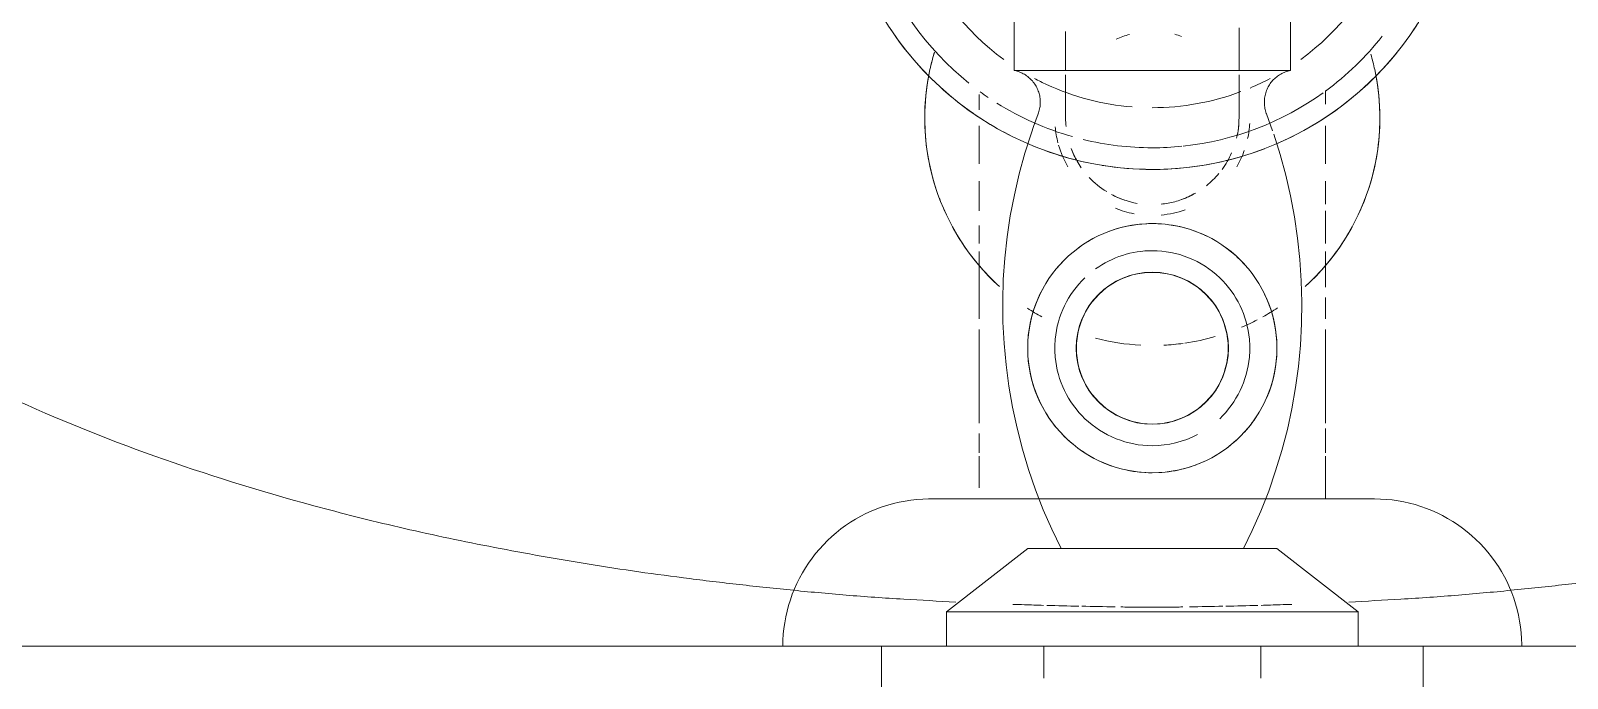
# Model space of a CAD drawing. Header units: millimetres. Extents: x -4000 to 187956, y -58990 to 162485.
# Drawn here: x 79068.3 to 79210.1, y 5546.5 to 5606.3 of the extents above; entities that cross this region are included whole.
import ezdxf

# ---------------------------------------------------------------- set-up
doc = ezdxf.new("R2010")
doc.units = ezdxf.units.MM
doc.layers.add('A-WALL', color=113, linetype='Continuous', lineweight=13)
doc.layers.add('P-SANR-FIXT', color=6, linetype='Continuous', lineweight=9)

# ---------------------------------------------------------------- blocks, each defined once
blk = doc.blocks.new('C307 - C307-V944-FFS - TANG 1')
at = {"layer": 'P-SANR-FIXT', "color": 252}
for p, q in [((-25, 23.85), (-25, 0)), ((25, 0), (25, 23.85)), ((-10, 2.97), (-10, 0)), ((10, 0), (10, 2.97)), ((0, 0), (-18.98, 0)), ((18.98, 0), (0, 0)), ((-18.98, -3.15), (-13.42, -3.15)), ((13.42, -3.15), (15.78, -3.15)), ((17.53, -3.15), (18.98, -3.15)), ((-9.96, -9), (-8.13, -9)), ((-7.28, -9), (-5.96, -9)), ((-5.52, -9), (-3.16, -9)), ((-2.95, -9), (0, -9)), ((0, -9), (2.19, -9)), ((2.95, -9), (5.52, -9)), ((5.96, -9), (7.28, -9)), ((8.13, -9), (9.96, -9)), ((-10.53, -49.13), (-11.1, -47.57)), ((10.96, -47.96), (10.53, -49.13)), ((8, -50.96), (8, -50.6)), ((-12.74, -53.14), (-12.74, -61.17)), ((-12.74, -53.14), (0, -53.14)), ((0, -53.14), (12.74, -53.14)), ((12.74, -61.17), (12.74, -53.14))]:
    blk.add_line(p, q, dxfattribs=at)
at = {"layer": 'P-SANR-FIXT', "color": 254}
for p, q in [((-29.52, 0), (-34.09, 0)), ((-29.52, 0), (-34.09, 0)), ((-25.78, 0), (-29.34, 0)), ((-13.66, 0), (-29.34, 0)), ((-25, 0), (-24.15, 0)), ((-23.46, 0), (-21.65, 0)), ((-20.66, 0), (-17.68, 0)), ((-17.1, 0), (-13.49, 0)), ((-10.57, 0), (-13.66, 0)), ((-7.35, 0), (-10.37, 0)), ((-3.7, 0), (-7.26, 0)), ((-6.74, 0), (-5, 0)), ((-5, 0), (-3.38, 0)), ((0, 0), (-2.86, 0)), ((-2.59, 0), (4.31, 0)), ((4.7, 0), (0, 0)), ((5, 0), (7.07, 0)), ((7.63, 0), (5.47, 0)), ((8.82, 0), (7.35, 0)), ((13.66, 0), (8.86, 0)), ((13.49, 0), (17.1, 0)), ((29.34, 0), (13.66, 0)), ((17.68, 0), (20.66, 0)), ((21.65, 0), (23.46, 0)), ((24.15, 0), (25, 0)), ((29.34, 0), (25.78, 0)), ((32.93, 0), (29.52, 0)), ((34.09, 0), (29.52, 0)), ((34.09, 0), (33.69, 0)), ((33.7, -3.23), (33.56, -3.75)), ((-32.96, -5.42), (-33.17, -4.92)), ((33.22, -4.79), (33.02, -5.29)), ((-23.73, -13.2), (-24.26, -13.06)), ((-13.28, -13.58), (-15.98, -13.58)), ((-9.53, -13.58), (-11.3, -13.58)), ((-9.47, -13.58), (-10.19, -13.58)), ((-9.66, -13.58), (-8.93, -13.58)), ((-8.73, -13.58), (-9.47, -13.58)), ((-8.93, -13.58), (-8.19, -13.58)), ((-7.22, -13.58), (-7.98, -13.58)), ((-6.45, -13.58), (-7.22, -13.58)), ((-6.66, -13.58), (-5.88, -13.58)), ((-5.67, -13.58), (-6.45, -13.58)), ((-3.22, -13.58), (-5.9, -13.58)), ((-5.88, -13.58), (-5.09, -13.58)), ((-4.87, -13.58), (-5.67, -13.58)), ((-4.07, -13.58), (-4.87, -13.58)), ((-3.22, -13.58), (-4.63, -13.58)), ((-3.27, -13.58), (-4.07, -13.58)), ((-3.48, -13.58), (-2.67, -13.58)), ((-2.45, -13.58), (-2.68, -13.58)), ((-2.67, -13.58), (-1.86, -13.58)), ((-1.64, -13.58), (-2.45, -13.58)), ((-1.09, -13.58), (-2.43, -13.58)), ((-1.09, -13.58), (-2.43, -13.58)), ((-1.86, -13.58), (-1.04, -13.58)), ((-0.82, -13.58), (-1.64, -13.58)), ((0, -13.58), (-0.82, -13.58)), ((0.22, -13.58), (0, -13.58)), ((0, -13.58), (0.82, -13.58)), ((1.4, -13.58), (0, -13.58)), ((1.4, -13.58), (0, -13.58)), ((1.04, -13.58), (0.22, -13.58)), ((0.82, -13.58), (1.64, -13.58)), ((1.86, -13.58), (1.04, -13.58)), ((3.48, -13.58), (2.67, -13.58)), ((4.29, -13.58), (3.48, -13.58)), ((5.88, -13.58), (5.09, -13.58)), ((6.66, -13.58), (5.88, -13.58)), ((7.43, -13.58), (6.66, -13.58)), ((8.19, -13.58), (7.43, -13.58)), ((7.98, -13.58), (8.73, -13.58)), ((8.93, -13.58), (8.19, -13.58)), ((8.73, -13.58), (9.47, -13.58)), ((9.66, -13.58), (8.93, -13.58)), ((11.3, -13.58), (9.73, -13.58)), ((15.67, -13.58), (13.28, -13.58)), ((15.98, -13.58), (15.78, -13.58)), ((21.19, -13.57), (20.65, -13.58)), ((22.81, -13.39), (22.28, -13.47)), ((-15.98, -37.17), (-15.98, -40.17)), ((15.98, -38.83), (15.98, -37.17)), ((-15.98, -40.8), (-15.98, -42.91)), ((15.98, -42.91), (15.98, -40.17)), ((-15.98, -44.52), (-15.98, -48.01)), ((15.98, -48.01), (15.98, -44.52)), ((-8, -49.07), (-8, -49.24)), ((-8, -49.24), (-8, -49.45)), ((-8, -49.45), (-8, -49.69)), ((8, -49.45), (8, -49.24)), ((8, -49.69), (8, -49.45)), ((15.98, -50.93), (15.98, -49.49)), ((-15.98, -50.01), (-15.98, -51.28)), ((-8, -50.6), (-8, -50.96)), ((8, -52.24), (8, -51.79)), ((0, -53.14), (9.01, -53.14))]:
    blk.add_line(p, q, dxfattribs=at)
at = {"layer": 'P-SANR-FIXT', "color": 90}
for p, q in [((-25, 0), (-24.15, 0)), ((-22.4, 0), (-24.1, 0)), ((-23.46, 0), (-21.65, 0)), ((-17.82, 0), (-21.16, 0)), ((-20.66, 0), (-17.68, 0)), ((-17.1, 0), (-13.49, 0)), ((-13.66, 0), (-17.04, 0)), ((-10.57, 0), (-12.05, 0)), ((-11.8, 0), (-10.34, 0)), ((-11.8, 0), (-10.34, 0)), ((-7.35, 0), (-10.37, 0)), ((-10.14, 0), (-7.1, 0)), ((-10.14, 0), (-7.1, 0)), ((-5.35, 0), (-6.75, 0)), ((-5.35, 0), (-6.73, 0)), ((-6.47, 0), (-5.15, 0)), ((-6.47, 0), (-5.15, 0)), ((-3.51, 0), (-5.22, 0)), ((-3.51, 0), (-5.22, 0)), ((-5.02, 0), (-3.38, 0)), ((-5.02, 0), (-3.38, 0)), ((0, 0), (-2.71, 0)), ((0, 0), (-2.71, 0)), ((-2.68, 0), (-2.59, 0)), ((-2.61, 0), (0, 0)), ((-2.61, 0), (0, 0)), ((4.47, 0), (0, 0)), ((4.47, 0), (0, 0)), ((0, 0), (4.31, 0)), ((0, 0), (4.31, 0)), ((5.15, 0), (6.47, 0)), ((5.15, 0), (6.47, 0)), ((6.73, 0), (5.35, 0)), ((7.35, 0), (5.35, 0)), ((7.1, 0), (8.59, 0)), ((7.1, 0), (8.59, 0)), ((8.82, 0), (7.35, 0)), ((8.63, 0), (12.5, 0)), ((8.63, 0), (12.5, 0)), ((12.77, 0), (8.86, 0)), ((13.49, 0), (17.1, 0)), ((17.04, 0), (13.66, 0)), ((17.68, 0), (20.66, 0)), ((21.16, 0), (17.82, 0)), ((21.65, 0), (23.46, 0)), ((24.1, 0), (22.4, 0)), ((24.15, 0), (25, 0)), ((-7.98, -13.58), (-8.73, -13.58)), ((-2.68, -13.58), (-3.27, -13.58)), ((2.67, -13.58), (1.86, -13.58)), ((5.09, -13.58), (4.29, -13.58)), ((8, -49.24), (8, -49.07))]:
    blk.add_line(p, q, dxfattribs=at)
at = {"layer": 'P-SANR-FIXT', "color": 250}
for p, q in [((-18.98, 0), (-18.98, -3.15)), ((18.98, -3.15), (18.98, 0)), ((-18.98, -3.15), (-11.5, -9)), ((-18.98, -3.15), (0, -3.15)), ((0, -3.15), (18.98, -3.15)), ((11.5, -9), (18.98, -3.15)), ((-11.5, -9), (0, -9)), ((0, -9), (11.5, -9))]:
    blk.add_line(p, q, dxfattribs=at)
at = {"layer": 'P-SANR-FIXT', "color": 253}
for p, q in [((-7.63, 0), (-13.42, 0)), ((-10, 0), (-7.07, 0)), ((-10, 0), (-7.07, 0)), ((-6.74, 0), (-3.38, 0)), ((-2.68, 0), (4.31, 0)), ((5, 0), (8.58, 0)), ((7.07, 0), (8.58, 0)), ((13.42, 0), (7.63, 0)), ((8.66, 0), (10, 0)), ((8.66, 0), (10, 0)), ((-13.42, -3.15), (-4.7, -3.15)), ((-2.96, -3.15), (0, -3.15)), ((0, -3.15), (13.42, -3.15)), ((-7.97, -9), (-6.26, -9)), ((-7.28, -9), (-5.96, -9)), ((-5.75, -9), (-4.32, -9)), ((-5.52, -9), (-4.23, -9)), ((-2.2, -9), (0, -9)), ((-2.19, -9), (0, -9)), ((0, -9), (2.19, -9)), ((0, -9), (2.2, -9)), ((2.95, -9), (5.52, -9)), ((2.98, -9), (5.75, -9)), ((5.96, -9), (7.28, -9)), ((6.26, -9), (7.97, -9)), ((-15.98, -13.58), (-15.98, -17.53)), ((-13.15, -13.58), (-15.98, -13.58)), ((-9.53, -13.58), (-11.3, -13.58)), ((11.3, -13.58), (9.73, -13.58)), ((15.98, -13.58), (13.15, -13.58)), ((20.65, -13.58), (20.5, -13.58)), ((15.98, -17.53), (15.98, -14.62)), ((-15.98, -17.83), (-15.98, -20.1)), ((15.98, -19.62), (15.98, -17.83)), ((-15.98, -20.57), (-15.98, -29.24)), ((15.98, -29.24), (15.98, -20.57)), ((-15.98, -30.2), (-15.98, -32.17)), ((15.98, -32.17), (15.98, -30.2)), ((15.98, -36.42), (15.98, -32.2)), ((-15.98, -33.13), (-15.98, -36.42)), ((11.16, -47.39), (10.96, -47.96)), ((-8, -48.75), (-8, -48.82)), ((8, -48.82), (8, -48.75)), ((10.43, -49.47), (10.4, -49.59)), ((8, -52.72), (8, -52.24)), ((-9.01, -53.14), (-2.95, -53.14)), ((-8, -53.14), (-8, -57.08)), ((-2.49, -53.14), (0, -53.14)), ((8, -56.74), (8, -53.14))]:
    blk.add_line(p, q, dxfattribs=at)
at = {"layer": 'P-SANR-FIXT', "color": 253, "flags": 128}
for points in [[(34.09, 0), (34.08, -0.54), (34.05, -1.09), (33.99, -1.63), (33.92, -2.16), (33.82, -2.7), (33.7, -3.23)], [(-33.17, -4.92), (-33.35, -4.41), (-33.52, -3.9), (-33.66, -3.37), (-33.79, -2.84), (-33.89, -2.31), (-33.97, -1.77), (-34.03, -1.23), (-34.07, -0.69), (-34.09, -0.15), (-34.09, 0)], [(33.56, -3.75), (33.4, -4.27), (33.22, -4.79)], [(-24.26, -13.06), (-24.78, -12.9), (-25.29, -12.71), (-25.79, -12.51), (-26.29, -12.29), (-26.78, -12.05), (-27.25, -11.79), (-27.72, -11.51), (-28.17, -11.21), (-28.62, -10.9), (-29.05, -10.56), (-29.46, -10.21), (-29.86, -9.85), (-30.25, -9.46), (-30.62, -9.07), (-30.97, -8.66), (-31.31, -8.23), (-31.63, -7.79), (-31.94, -7.34), (-32.22, -6.88), (-32.49, -6.4), (-32.73, -5.92), (-32.96, -5.42)], [(33.02, -5.29), (32.79, -5.79), (32.55, -6.27), (32.29, -6.75), (32.01, -7.22), (31.72, -7.67), (31.4, -8.11), (31.07, -8.54), (30.72, -8.96), (30.35, -9.36), (29.97, -9.75), (29.57, -10.12), (29.16, -10.47), (28.73, -10.81), (28.3, -11.13), (27.84, -11.43), (27.38, -11.72), (26.91, -11.98), (26.42, -12.23), (25.93, -12.45), (25.43, -12.66), (24.92, -12.85), (24.4, -13.01), (23.88, -13.16), (23.35, -13.28), (22.81, -13.39)], [(-20.5, -13.58), (-21.05, -13.57), (-21.59, -13.54), (-22.13, -13.49), (-22.67, -13.41), (-23.2, -13.31), (-23.73, -13.2)], [(-20.5, -13.58), (-20.49, -13.58), (-20.44, -13.58), (-20.36, -13.58), (-20.24, -13.58), (-20.1, -13.58), (-19.92, -13.58), (-19.71, -13.58), (-19.46, -13.58), (-19.19, -13.58), (-18.89, -13.58), (-18.55, -13.58), (-18.19, -13.58), (-17.79, -13.58), (-17.37, -13.58), (-16.92, -13.58), (-16.45, -13.58), (-15.94, -13.58), (-15.41, -13.58), (-14.86, -13.58), (-14.29, -13.58), (-13.69, -13.58), (-13.06, -13.58), (-12.42, -13.58), (-11.76, -13.58), (-11.08, -13.58), (-10.38, -13.58), (-9.66, -13.58)], [(-12.89, -13.58), (-13.52, -13.58), (-14.13, -13.58), (-14.71, -13.58), (-15.27, -13.58), (-15.8, -13.58), (-16.31, -13.58), (-16.8, -13.58), (-17.25, -13.58), (-17.68, -13.58), (-18.08, -13.58), (-18.46, -13.58), (-18.8, -13.58), (-19.11, -13.58), (-19.39, -13.58), (-19.64, -13.58), (-19.86, -13.58), (-20.05, -13.58), (-20.21, -13.58), (-20.33, -13.58), (-20.42, -13.58), (-20.48, -13.58), (-20.5, -13.58)], [(9.47, -13.58), (10.19, -13.58), (10.89, -13.58), (11.58, -13.58), (12.24, -13.58), (12.89, -13.58), (13.52, -13.58), (14.13, -13.58), (14.71, -13.58), (15.27, -13.58), (15.8, -13.58), (16.31, -13.58), (16.8, -13.58), (17.25, -13.58), (17.68, -13.58), (18.08, -13.58), (18.46, -13.58), (18.8, -13.58), (19.11, -13.58), (19.39, -13.58), (19.64, -13.58), (19.86, -13.58), (20.05, -13.58), (20.21, -13.58), (20.33, -13.58), (20.42, -13.58), (20.48, -13.58), (20.5, -13.58)], [(20.5, -13.58), (20.49, -13.58), (20.44, -13.58), (20.36, -13.58), (20.24, -13.58), (20.1, -13.58), (19.92, -13.58), (19.71, -13.58), (19.46, -13.58), (19.19, -13.58), (18.89, -13.58), (18.55, -13.58), (18.19, -13.58), (17.79, -13.58), (17.37, -13.58), (16.92, -13.58), (16.45, -13.58), (15.94, -13.58), (15.41, -13.58), (14.86, -13.58), (14.29, -13.58), (13.69, -13.58), (13.06, -13.58)], [(22.28, -13.47), (21.74, -13.53), (21.19, -13.57)], [(-10.37, -49.75), (-10.39, -49.64), (-10.41, -49.52), (-10.44, -49.4)], [(-10.36, -50.59), (-10.35, -50.47), (-10.34, -50.35), (-10.34, -50.23)], [(-8, -49.69), (-8, -49.96), (-8, -50.26), (-8, -50.6)], [(-8, -50.96), (-8, -51.36), (-8, -51.78), (-8, -52.24), (-8, -52.72), (-8, -52.72)], [(8, -50.6), (8, -50.26), (8, -49.96), (8, -49.69)], [(8, -51.79), (8, -51.36), (8, -50.96)], [(10.34, -50.3), (10.34, -50.42), (10.36, -50.54)]]:
    blk.add_lwpolyline(points, dxfattribs=at)
at = {"layer": 'P-SANR-FIXT', "color": 250, "flags": 128}
for points in [[(-11.2, -47.27), (-11.8, -45.38), (-12.32, -43.48), (-12.76, -41.55), (-13.13, -39.61), (-13.41, -37.65), (-13.62, -35.69), (-13.75, -33.71), (-13.8, -31.74), (-13.78, -29.76), (-13.67, -27.79), (-13.48, -25.82), (-13.22, -23.86), (-12.88, -21.91), (-12.46, -19.98), (-11.96, -18.07), (-11.38, -16.18), (-10.74, -14.31), (-10.01, -12.47), (-9.22, -10.66), (-8.41, -9)], [(8.41, -9), (9.27, -10.78), (10.06, -12.59), (10.78, -14.43), (11.42, -16.3), (11.99, -18.19), (12.48, -20.11), (12.9, -22.04), (13.24, -23.99), (13.5, -25.95), (13.68, -27.92), (13.78, -29.89), (13.8, -31.87), (13.75, -33.84), (13.61, -35.81), (13.4, -37.78), (13.11, -39.73), (12.73, -41.67), (12.29, -43.6), (11.76, -45.51), (11.16, -47.39)], [(0, -44), (-1.16, -44.02), (-2.32, -44.09), (-3.47, -44.21), (-4.62, -44.37), (-5.76, -44.58), (-6.89, -44.83), (-8.01, -45.13), (-9.12, -45.47), (-10.22, -45.86), (-11.29, -46.29), (-12.35, -46.76), (-13.39, -47.28), (-14.41, -47.83), (-15.4, -48.43), (-16.37, -49.07), (-17.32, -49.74), (-18.23, -50.45), (-19.12, -51.2), (-19.98, -51.98), (-20.8, -52.8), (-21.59, -53.64), (-22.35, -54.52), (-23.07, -55.43), (-23.76, -56.37), (-24.4, -57.33)], [(24.11, -56.88), (23.45, -55.93), (22.75, -55.01), (22.01, -54.11), (21.23, -53.25), (20.43, -52.42), (19.59, -51.62), (18.72, -50.85), (17.82, -50.12), (16.89, -49.42), (15.93, -48.77), (14.95, -48.15), (13.94, -47.57), (12.92, -47.04), (11.87, -46.54), (10.8, -46.09), (9.71, -45.68), (8.61, -45.31), (7.5, -44.99), (6.37, -44.71), (5.24, -44.48), (4.09, -44.29), (2.94, -44.15), (1.79, -44.05), (0.63, -44.01), (0, -44)]]:
    blk.add_lwpolyline(points, dxfattribs=at)
at = {"layer": 'P-SANR-FIXT', "color": 254, "flags": 128}
for points in [[(-10.19, -13.58), (-10.89, -13.58), (-11.58, -13.58), (-12.24, -13.58), (-12.89, -13.58)], [(-8.19, -13.58), (-7.43, -13.58), (-6.66, -13.58)], [(-5.09, -13.58), (-4.29, -13.58), (-3.48, -13.58)], [(-1.04, -13.58), (-0.22, -13.58), (0, -13.58)], [(1.64, -13.58), (2.45, -13.58), (3.27, -13.58)], [(3.27, -13.58), (4.07, -13.58), (4.87, -13.58), (5.67, -13.58), (6.45, -13.58), (7.22, -13.58), (7.98, -13.58)], [(11.76, -13.58), (11.08, -13.58), (10.38, -13.58), (9.66, -13.58)], [(13.06, -13.58), (12.42, -13.58), (11.76, -13.58)], [(-8, -48.82), (-8, -48.93), (-8, -49.07)], [(8, -49.07), (8, -48.93), (8, -48.82)]]:
    blk.add_lwpolyline(points, dxfattribs=at)
at = {"layer": 'P-SANR-FIXT', "color": 252, "flags": 128}
for points in [[(-10.44, -49.4), (-10.48, -49.29), (-10.52, -49.17), (-10.53, -49.13)], [(10.4, -49.59), (10.38, -49.71), (10.36, -49.82), (10.35, -49.94), (10.34, -50.06), (10.34, -50.18), (10.34, -50.3)], [(10.53, -49.13), (10.49, -49.24), (10.46, -49.35), (10.43, -49.47)], [(-12.74, -53.14), (-12.62, -53.11), (-12.51, -53.08), (-12.39, -53.05), (-12.28, -53.01), (-12.17, -52.96), (-12.06, -52.91), (-11.95, -52.86), (-11.85, -52.8), (-11.74, -52.74), (-11.64, -52.68), (-11.54, -52.61), (-11.45, -52.53), (-11.36, -52.46), (-11.27, -52.37), (-11.18, -52.29), (-11.1, -52.2), (-11.02, -52.11), (-10.95, -52.02), (-10.88, -51.92), (-10.81, -51.82), (-10.75, -51.72), (-10.69, -51.61), (-10.64, -51.51), (-10.59, -51.4), (-10.54, -51.29), (-10.5, -51.17), (-10.46, -51.06), (-10.43, -50.94), (-10.4, -50.83), (-10.38, -50.71), (-10.36, -50.59)], [(-10.34, -50.23), (-10.34, -50.11), (-10.34, -49.99), (-10.35, -49.87), (-10.37, -49.75)], [(10.36, -50.54), (10.37, -50.66), (10.39, -50.78), (10.42, -50.9), (10.45, -51.01), (10.48, -51.13), (10.52, -51.24), (10.57, -51.35), (10.61, -51.46), (10.67, -51.57), (10.72, -51.68), (10.79, -51.78), (10.85, -51.88), (10.92, -51.98), (10.99, -52.07), (11.07, -52.17), (11.15, -52.25), (11.23, -52.34), (11.32, -52.42), (11.41, -52.5), (11.5, -52.58), (11.6, -52.65), (11.7, -52.72), (11.8, -52.78), (11.91, -52.84), (12.01, -52.89), (12.12, -52.94), (12.23, -52.99), (12.35, -53.03), (12.46, -53.07), (12.57, -53.1), (12.69, -53.13), (12.74, -53.14)]]:
    blk.add_lwpolyline(points, dxfattribs=at)
at = {"layer": 'P-SANR-FIXT', "color": 250}
for centre, radius, start, end in [((0, -27.5), 11.5, 90, 270), ((0, -27.5), 11.5, 270, 90), ((0, -27.5), 9, 90, 117.5686), ((0, -27.5), 9, 90, 117.5686), ((0, -27.5), 9, 46.3051, 90), ((0, -27.5), 9, 46.3051, 90), ((0, -27.5), 7.02, 90, 270), ((0, -27.5), 7.02, 270, 90), ((0, -27.5), 9, 174.6435, 185.3565), ((0, -27.5), 9, 174.6435, 185.3565), ((0, -27.5), 9, 354.6435, 5.3565), ((0, -27.5), 9, 354.6435, 5.3565), ((0, -48.75), 21, 132.1711, 192.2617), ((0, -27.5), 9, 226.3051, 270), ((0, -27.5), 9, 226.3051, 270), ((0, -48.75), 21, 347.7346, 47.8301), ((0, -27.5), 9, 270, 305.5272), ((0, -27.5), 9, 270, 305.5272), ((0, -73), 29, 80.7438, 90), ((0, -73), 29, 113.5891, 134.5896), ((0, -73), 29, 47.7883, 56.927), ((0, -73), 27, 54, 55.882)]:
    blk.add_arc(centre, radius, start, end, dxfattribs=at)
at = {"layer": 'P-SANR-FIXT', "color": 253}
for centre, radius, start, end in [((0, -27.5), 11.5, 106.1276, 114.3228), ((0, -27.5), 11.5, 92.9368, 105.0328), ((0, -27.5), 11.5, 76.1641, 90), ((0, -27.5), 11.5, 55.8822, 72.7285), ((0, -27.5), 11.5, 119.3947, 132.3602), ((0, -27.5), 11.5, 137.6624, 149.0167), ((0, -27.5), 11.5, 43.3993, 50.9225), ((0, -27.5), 7, 90, 150), ((0, -27.5), 7, 30, 90), ((0, -27.5), 11.5, 31.8641, 40.19), ((0, -27.5), 11.5, 150, 210), ((0, -27.5), 11.5, 330, 30), ((0, -48.75), 21, 98.2294, 106.0361), ((0, -48.75), 21, 92.8884, 97.8075), ((0, -48.75), 21, 75.5352, 87.1116), ((0, -48.75), 21, 113.1077, 117.4486), ((0, -27.5), 7, 210, 270), ((0, -27.5), 7, 270, 330), ((0, -48.75), 21, 132.9654, 149.8579), ((0, -48.75), 21, 30.1421, 47.0346), ((0, -27.5), 11.5, 222.3492, 233.5957), ((0, -27.5), 11.5, 312.91, 319.9554), ((0, -27.5), 11.5, 297.7185, 306.3602), ((0, -27.5), 11.5, 243.579, 253.8724), ((0, -27.5), 11.5, 272.5969, 290.9213), ((0, -48.75), 21, 150.2408, 159.3466), ((0, -27.5), 11.5, 253.8911, 267.4031), ((0, -27.5), 11.5, 268.2353, 270), ((0, -48.75), 21, 20.6534, 29.7592), ((0, -48.75), 8, 95.865, 105), ((0, -48.75), 21, 162, 180), ((0, -48.75), 8, 109.7146, 119.4963), ((0, -48.75), 8, 61.8494, 71.323), ((0, -48.75), 21, 0, 18), ((0, -48.75), 8, 20.7127, 30), ((0, -48.75), 9, 5.25, 14.6762), ((0, -48.75), 9, 167.8299, 176.8128), ((0, -48.75), 21, 181.6166, 192.2617), ((0, -48.75), 21, 347.7346, 358.3834), ((0, -73), 23.3, 90, 110.5363), ((0, -73), 23.3, 65.2668, 85.4271)]:
    blk.add_arc(centre, radius, start, end, dxfattribs=at)
at = {"layer": 'P-SANR-FIXT', "color": 252}
for centre, radius, start, end in [((0, -27.5), 9, 133.6949, 174.6435), ((0, -27.5), 9, 133.6949, 174.6435), ((0, -27.5), 9, 5.3565, 46.3051), ((0, -27.5), 9, 5.3565, 46.3051), ((0, -27.5), 7, 150, 210), ((0, -27.5), 7, 330, 30), ((0, -27.5), 9, 185.3565, 226.3051), ((0, -27.5), 9, 185.3565, 226.3051), ((0, -27.5), 9, 313.6949, 354.6435), ((0, -27.5), 9, 313.6949, 354.6435), ((0, -48.75), 21, 119.0464, 123.4129), ((0, -48.75), 21, 56.7591, 60.9536), ((0, -48.75), 9, 95.2451, 109.6459), ((0, -48.75), 9, 67.7717, 79.1782), ((0, -73), 29, 96.3065, 110.9005), ((0, -48.75), 9, 150, 160.5175), ((0, -73), 29, 90, 95.6537), ((0, -73), 29, 67.5504, 78.0334), ((0, -48.75), 9, 16.1281, 30), ((0, -73), 27, 96.0725, 125.7325), ((0, -73), 27, 90, 95.8117), ((0, -73), 27, 76.299, 90), ((0, -73), 27, 57.8953, 74.1601), ((0, -73), 29, 58.235, 64.244), ((0, -73), 29, 134.5896, 141.9068), ((0, -73), 27, 126.282, 141.785), ((0, -73), 23.3, 112.7789, 117.8128), ((0, -73), 23.3, 62.1872, 65.2668), ((0, -73), 27, 18.9872, 51.2018), ((0, -73), 29, 25.2024, 45.8131), ((0, -48.75), 21, 192.2617, 196.2635), ((0, -48.75), 21, 343.2069, 347.7346), ((0, -73), 23.3, 126, 254.6892), ((0, -73), 23.3, 285.3108, 54), ((0, -73), 29, 145.6926, 154.2826)]:
    blk.add_arc(centre, radius, start, end, dxfattribs=at)
at = {"layer": 'P-SANR-FIXT', "color": 254}
for centre, radius, start, end in [((0, -48.75), 21, 98.2294, 106.0361), ((0, -48.75), 21, 92.9437, 97.8075), ((0, -48.75), 21, 75.5352, 87.1116), ((0, -48.75), 21, 113.1077, 117.4486), ((0, -48.75), 21, 119.0464, 123.4129), ((0, -48.75), 21, 56.7591, 60.9536), ((0, -27.5), 11.5, 270, 271.7647), ((0, -48.75), 8, 105, 109.7146), ((0, -48.75), 8, 168.677, 180), ((0, -48.75), 21, 343.2069, 346.7618)]:
    blk.add_arc(centre, radius, start, end, dxfattribs=at)
at = {"layer": 'P-SANR-FIXT', "color": 90}
for start, end in [(0, 5.705), (250.2854, 255)]:
    blk.add_arc((0, -48.75), 8, start, end, dxfattribs=at)
at = {"layer": 'P-SANR-FIXT', "color": 252}
for points, knots in [([(-13.76, 0), (-14.4, 0), (-15.87, 0), (-18.13, 0), (-20.53, 0), (-22.88, 0), (-25.95, 0), (-29.66, 0), (-33.22, 0), (-35.99, 0), (-38.7, 0), (-41.98, 0), (-45.72, 0), (-49.3, 0), (-52.77, 0), (-56.11, 0), (-60.37, 0), (-71.42, 0), (-86.21, 0), (-99.72, 0), (-104.58, 0), (-105.94, 0)], [-0.9346148, -0.9346148, -0.9346148, -0.9346148, -0.925, -0.9125, -0.9, -0.8875, -0.875, -0.85, -0.825, -0.8125, -0.8, -0.775, -0.75, -0.725, -0.7, -0.675, -0.65, -0.6, -0.4, -0.2, 0, 0, 0, 0]), ([(-13.76, 0), (-14.4, 0), (-15.87, 0), (-18.13, 0), (-20.53, 0), (-22.88, 0), (-25.95, 0), (-29.66, 0), (-33.22, 0), (-35.99, 0), (-38.7, 0), (-41.98, 0), (-45.72, 0), (-49.3, 0), (-52.77, 0), (-56.11, 0), (-60.37, 0), (-71.42, 0), (-86.21, 0), (-99.72, 0), (-104.58, 0), (-105.94, 0)], [-0.9346148, -0.9346148, -0.9346148, -0.9346148, -0.925, -0.9125, -0.9, -0.8875, -0.875, -0.85, -0.825, -0.8125, -0.8, -0.775, -0.75, -0.725, -0.7, -0.675, -0.65, -0.6, -0.4, -0.2, 0, 0, 0, 0]), ([(105.94, 0), (104.58, 0), (99.72, 0), (86.21, 0), (71.42, 0), (60.37, 0), (56.11, 0), (52.77, 0), (49.3, 0), (45.72, 0), (42.6, 0), (40.01, 0), (38.02, 0), (35.99, 0), (33.22, 0), (29.66, 0), (25.95, 0), (22.88, 0), (20.53, 0), (18.13, 0), (15.87, 0), (14.4, 0), (13.76, 0)], [-1, -1, -1, -1, -0.8, -0.6, -0.4, -0.35, -0.325, -0.3, -0.275, -0.25, -0.225, -0.2125, -0.2, -0.1875, -0.175, -0.15, -0.125, -0.1125, -0.1, -0.0875, -0.075, -0.0653852, -0.0653852, -0.0653852, -0.0653852]), ([(105.94, 0), (104.58, 0), (99.72, 0), (86.21, 0), (71.42, 0), (60.37, 0), (56.11, 0), (52.77, 0), (49.3, 0), (45.72, 0), (42.6, 0), (40.01, 0), (38.02, 0), (35.99, 0), (33.22, 0), (29.66, 0), (25.95, 0), (22.88, 0), (20.53, 0), (18.13, 0), (15.87, 0), (14.4, 0), (13.76, 0)], [-1, -1, -1, -1, -0.8, -0.6, -0.4, -0.35, -0.325, -0.3, -0.275, -0.25, -0.225, -0.2125, -0.2, -0.1875, -0.175, -0.15, -0.125, -0.1125, -0.1, -0.0875, -0.075, -0.0653852, -0.0653852, -0.0653852, -0.0653852]), ([(-12.88, -3.85), (-12.52, -3.84), (-11.58, -3.81), (-10.63, -3.78), (-10.05, -3.76)], [-0.05480691, -0.05480691, -0.05480691, -0.05480691, -0.05, -0.04245581, -0.04245581, -0.04245581, -0.04245581]), ([(10.05, -3.76), (10.63, -3.78), (11.58, -3.81), (12.52, -3.84), (12.88, -3.85)], [-0.95754419, -0.95754419, -0.95754419, -0.95754419, -0.95, -0.94519309, -0.94519309, -0.94519309, -0.94519309]), ([(7.46, -45.86), (7.31, -45.48), (7.03, -44.89), (6.68, -44.35), (6.55, -44.15)], [-0.88221079, -0.88221079, -0.88221079, -0.88221079, -0.83333333, -0.80501324, -0.80501324, -0.80501324, -0.80501324])]:
    blk.add_open_spline(points, degree=3, knots=knots, dxfattribs=at)
at = {"layer": 'P-SANR-FIXT', "color": 254}
for points, knots in [([(-38.26, 0), (-36.75, 0), (-31.7, 0), (-23.49, 0), (-16.71, 0), (-13.61, 0)], [-0.1907537, -0.1907537, -0.1907537, -0.1907537, -0.1666667, -0.1111111, -0.0654002, -0.0654002, -0.0654002, -0.0654002]), ([(-38.26, 0), (-36.75, 0), (-31.7, 0), (-26.48, 0), (-22.8, 0)], [-0.19075374, -0.19075374, -0.19075374, -0.19075374, -0.16666667, -0.11111111, -0.11111111, -0.11111111, -0.11111111]), ([(-13.61, 0), (-12.94, 0), (-11.89, 0), (-10.84, 0), (-10.46, 0)], [-0.06540021, -0.06540021, -0.06540021, -0.06540021, -0.05555556, -0.05001144, -0.05001144, -0.05001144, -0.05001144]), ([(-13.61, 0), (-12.94, 0), (-11.89, 0), (-10.84, 0), (-10.46, 0)], [-0.06540021, -0.06540021, -0.06540021, -0.06540021, -0.05555556, -0.05001144, -0.05001144, -0.05001144, -0.05001144]), ([(13.61, 0), (13.89, 0), (18.88, 0), (26.05, 0), (35.06, 0), (41.59, 0), (47.77, 0), (53.74, 0), (59.41, 0), (66.52, 0), (74.67, 0), (81.7, 0), (86.69, 0), (92.56, 0), (96.35, 0), (98.7, 0)], [-0.9346285, -0.9346285, -0.9346285, -0.9346285, -0.9305556, -0.8611111, -0.8263889, -0.7916667, -0.7569444, -0.7222222, -0.6875, -0.6527778, -0.5833333, -0.5138889, -0.4791667, -0.4444444, -0.3346796, -0.3346796, -0.3346796, -0.3346796]), ([(13.61, 0), (13.89, 0), (16.99, 0), (20.05, 0), (22.81, 0)], [-0.9346285, -0.9346285, -0.9346285, -0.9346285, -0.93055556, -0.88888889, -0.88888889, -0.88888889, -0.88888889]), ([(22.81, 0), (24.65, 0), (28.76, 0), (35.06, 0), (41.59, 0), (47.77, 0), (53.74, 0), (59.41, 0), (66.52, 0), (72.71, 0), (76.84, 0), (77.98, 0)], [-0.8888889, -0.8888889, -0.8888889, -0.8888889, -0.8611111, -0.8263889, -0.7916667, -0.7569444, -0.7222222, -0.6875, -0.6527778, -0.5833333, -0.5555556, -0.5555556, -0.5555556, -0.5555556]), ([(77.98, 0), (79.7, 0), (82.7, 0), (86.69, 0), (92.56, 0), (96.35, 0), (98.7, 0)], [-0.5555556, -0.5555556, -0.5555556, -0.5555556, -0.5138889, -0.4791667, -0.4444444, -0.3346796, -0.3346796, -0.3346796, -0.3346796])]:
    blk.add_open_spline(points, degree=3, knots=knots, dxfattribs=at)
for points in [[(-22.8, 0), (-19.77, 0), (-16.71, 0), (-13.61, 0)], [(-10.26, 0), (-9.26, 0), (-8.25, 0), (-7.24, 0)], [(-10.26, 0), (-9.26, 0), (-8.25, 0), (-7.24, 0)], [(-5.41, 0), (-5.96, 0), (-6.5, 0), (-7.04, 0)], [(-5.41, 0), (-5.96, 0), (-6.5, 0), (-7.04, 0)], [(-3.56, 0), (-4.14, 0), (-4.71, 0), (-5.28, 0)], [(-3.56, 0), (-4.14, 0), (-4.71, 0), (-5.28, 0)], [(0, 0), (-0.93, 0), (-1.84, 0), (-2.76, 0)], [(0, 0), (-0.93, 0), (-1.84, 0), (-2.76, 0)], [(4.53, 0), (3.04, 0), (1.53, 0), (0, 0)], [(4.53, 0), (3.04, 0), (1.53, 0), (0, 0)], [(7.41, 0), (6.75, 0), (6.09, 0), (5.41, 0)], [(7.41, 0), (6.75, 0), (6.09, 0), (5.41, 0)], [(7.24, 0), (9.38, 0), (11.51, 0), (13.61, 0)], [(7.24, 0), (9.38, 0), (11.51, 0), (13.61, 0)], [(98.79, 0), (100.65, 0), (102.17, 0), (103.37, 0)], [(98.79, 0), (100.65, 0), (102.17, 0), (103.37, 0)], [(8, -48.75), (8, -48.48), (7.99, -48.21), (7.96, -47.95)], [(2.1, -56.47), (2.52, -56.35), (2.94, -56.2), (3.34, -56.02)]]:
    blk.add_open_spline(points, degree=3, dxfattribs=at)
at = {"layer": 'P-SANR-FIXT', "color": 253}
for points in [[(-10.64, 0), (-11.69, 0), (-12.73, 0), (-13.76, 0)], [(-10.64, 0), (-11.69, 0), (-12.73, 0), (-13.76, 0)], [(-7.41, 0), (-8.43, 0), (-9.44, 0), (-10.44, 0)], [(-7.41, 0), (-8.43, 0), (-9.44, 0), (-10.44, 0)], [(-1.43, -3.59), (-0.95, -3.59), (-0.48, -3.58), (0, -3.58)], [(0, -3.58), (0.48, -3.58), (0.95, -3.59), (1.43, -3.59)], [(-7.78, -46.89), (-7.93, -47.5), (-8, -48.12), (-8, -48.75)]]:
    blk.add_open_spline(points, degree=3, dxfattribs=at)
at = {"layer": 'P-SANR-FIXT', "color": 90}
for points in [[(-6.87, 0), (-6.34, 0), (-5.8, 0), (-5.27, 0)], [(-6.87, 0), (-6.34, 0), (-5.8, 0), (-5.27, 0)], [(-5.13, 0), (-4.58, 0), (-4.02, 0), (-3.45, 0)], [(-5.13, 0), (-4.58, 0), (-4.02, 0), (-3.45, 0)], [(-2.67, 0), (-1.78, 0), (-0.89, 0), (0, 0)], [(-2.67, 0), (-1.78, 0), (-0.89, 0), (0, 0)], [(0, 0), (1.48, 0), (2.94, 0), (4.4, 0)], [(0, 0), (1.48, 0), (2.94, 0), (4.4, 0)], [(5.27, 0), (5.93, 0), (6.58, 0), (7.24, 0)], [(5.27, 0), (5.93, 0), (6.58, 0), (7.24, 0)]]:
    blk.add_open_spline(points, degree=3, dxfattribs=at)
at = {"layer": 'P-SANR-FIXT', "color": 253}
blk.add_open_spline([(13.76, 0), (12.73, 0), (10.64, 0), (8.5, 0), (7.41, 0)], degree=3, knots=[-0.06538525, -0.06538525, -0.06538525, -0.06538525, -0.05, -0.03445572, -0.03445572, -0.03445572, -0.03445572], dxfattribs=at)
blk.add_open_spline([(13.76, 0), (12.73, 0), (10.64, 0), (8.5, 0), (7.41, 0)], degree=3, knots=[-0.06538525, -0.06538525, -0.06538525, -0.06538525, -0.05, -0.03445572, -0.03445572, -0.03445572, -0.03445572], dxfattribs=at)
at = {"layer": 'P-SANR-FIXT', "color": 250}
for points, knots in [([(-147.16, -53.55), (-141.72, -47.21), (-129.3, -35.81), (-110.04, -24.61), (-92.23, -17.39), (-80.04, -13.58), (-70.88, -11.27), (-65.45, -10.06), (-61.25, -9.2), (-56.94, -8.4), (-52.54, -7.63), (-48.75, -7.05), (-45.65, -6.61), (-43.28, -6.3), (-40.86, -6), (-37.6, -5.62), (-33.43, -5.17), (-28.27, -4.69), (-23.18, -4.33), (-19.75, -4.15), (-18.14, -4.07)], [-1, -1, -1, -1, -0.8, -0.6, -0.5, -0.4, -0.35, -0.325, -0.3, -0.275, -0.25, -0.225, -0.2125, -0.2, -0.1875, -0.175, -0.15, -0.125, -0.1, -0.07818, -0.07818, -0.07818, -0.07818]), ([(18.14, -4.07), (19.75, -4.15), (23.18, -4.33), (28.27, -4.69), (33.43, -5.17), (37.6, -5.62), (40.86, -6), (44.08, -6.4), (48, -6.93), (52.54, -7.63), (56.94, -8.4), (61.25, -9.2), (65.45, -10.06), (70.88, -11.27), (85.28, -14.9), (106.18, -22.37), (129.3, -35.81), (141.72, -47.21), (147.16, -53.55)], [-0.92182, -0.92182, -0.92182, -0.92182, -0.9, -0.875, -0.85, -0.825, -0.8125, -0.8, -0.775, -0.75, -0.725, -0.7, -0.675, -0.65, -0.6, -0.4, -0.2, 0, 0, 0, 0])]:
    blk.add_open_spline(points, degree=3, knots=knots, dxfattribs=at)
at = {"layer": 'P-SANR-FIXT', "color": 252}
for points in [[(-9.73, -3.76), (-8.76, -3.73), (-7.77, -3.7), (-6.78, -3.68)], [(-6.51, -3.68), (-5.49, -3.66), (-4.46, -3.64), (-3.43, -3.62)], [(-2.81, -3.61), (-2.35, -3.61), (-1.89, -3.6), (-1.43, -3.59)], [(1.43, -3.59), (1.92, -3.6), (2.42, -3.61), (2.91, -3.61)], [(3.43, -3.62), (4.46, -3.64), (5.49, -3.66), (6.51, -3.68)], [(6.78, -3.68), (7.77, -3.7), (8.76, -3.73), (9.73, -3.76)], [(3.78, -41.7), (3.03, -41.3), (2.22, -41.02), (1.39, -40.87)], [(-4.99, -42.5), (-5.41, -42.83), (-5.79, -43.2), (-6.13, -43.61)], [(-2.72, -41.23), (-3.16, -41.39), (-3.59, -41.59), (-4, -41.82)], [(5.83, -43.27), (5.35, -42.76), (4.81, -42.32), (4.21, -41.95)], [(-6.43, -43.99), (-6.78, -44.46), (-7.08, -44.98), (-7.32, -45.52)]]:
    blk.add_open_spline(points, degree=3, dxfattribs=at)
blk = doc.blocks.new('CMF2_NHAXUONG_A_rvt-1-FFS - TANG 1')
at = {"layer": 'A-WALL', "color": 50, "lineweight": 15}
for p, q in [((78549.79, 5549.52), (79799.79, 5549.52)), ((79150.17, 5549.52), (79148.54, 5549.52)), ((79154.14, 5549.52), (79151.3, 5549.52)), ((79158.4, 5549.52), (79154.78, 5549.52)), ((79163.26, 5549.52), (79159.32, 5549.52)), ((79164.75, 5549.52), (79163.3, 5549.52)), ((79166.69, 5549.52), (79165.35, 5549.52)), ((79174.41, 5549.52), (79167.54, 5549.52)), ((79176.82, 5549.52), (79175.17, 5549.52)), ((79178.29, 5549.52), (79176.95, 5549.52)), ((79181.88, 5549.52), (79178.89, 5549.52)), ((79183.59, 5549.52), (79182.08, 5549.52)), ((79188.86, 5549.52), (79185.24, 5549.52)), ((79192.34, 5549.52), (79189.5, 5549.52)), ((79195.1, 5549.52), (79193.47, 5549.52))]:
    blk.add_line(p, q, dxfattribs=at)
at = {"layer": 'A-WALL', "color": 71, "lineweight": 15}
for p, q in [((79137.73, 5549.52), (79068.72, 5549.52)), ((79209.84, 5549.52), (79205.91, 5549.52)), ((79277.76, 5549.52), (79209.93, 5549.52))]:
    blk.add_line(p, q, dxfattribs=at)
at = {"layer": 'A-WALL', "color": 255, "lineweight": 15}
for p, q in [((79139.07, 5549.52), (79137.73, 5549.52)), ((79142.3, 5549.52), (79140.01, 5549.52)), ((79146.82, 5549.52), (79142.55, 5549.52)), ((79201.09, 5549.52), (79196.82, 5549.52)), ((79205.91, 5549.52), (79201.34, 5549.52))]:
    blk.add_line(p, q, dxfattribs=at)
at = {"layer": 'P-SANR-FIXT', "color": 250, "lineweight": 9, "rotation": 180}
blk.add_blockref('C307 - C307-V944-FFS - TANG 1', (79171.82, 5549.52), dxfattribs=at)

msp = doc.modelspace()

# ---------------------------------------------------------------- block references
at = {"lineweight": 5}
msp.add_blockref('CMF2_NHAXUONG_A_rvt-1-FFS - TANG 1', (0, 0), dxfattribs=at)

doc.saveas('drawing.dxf')
